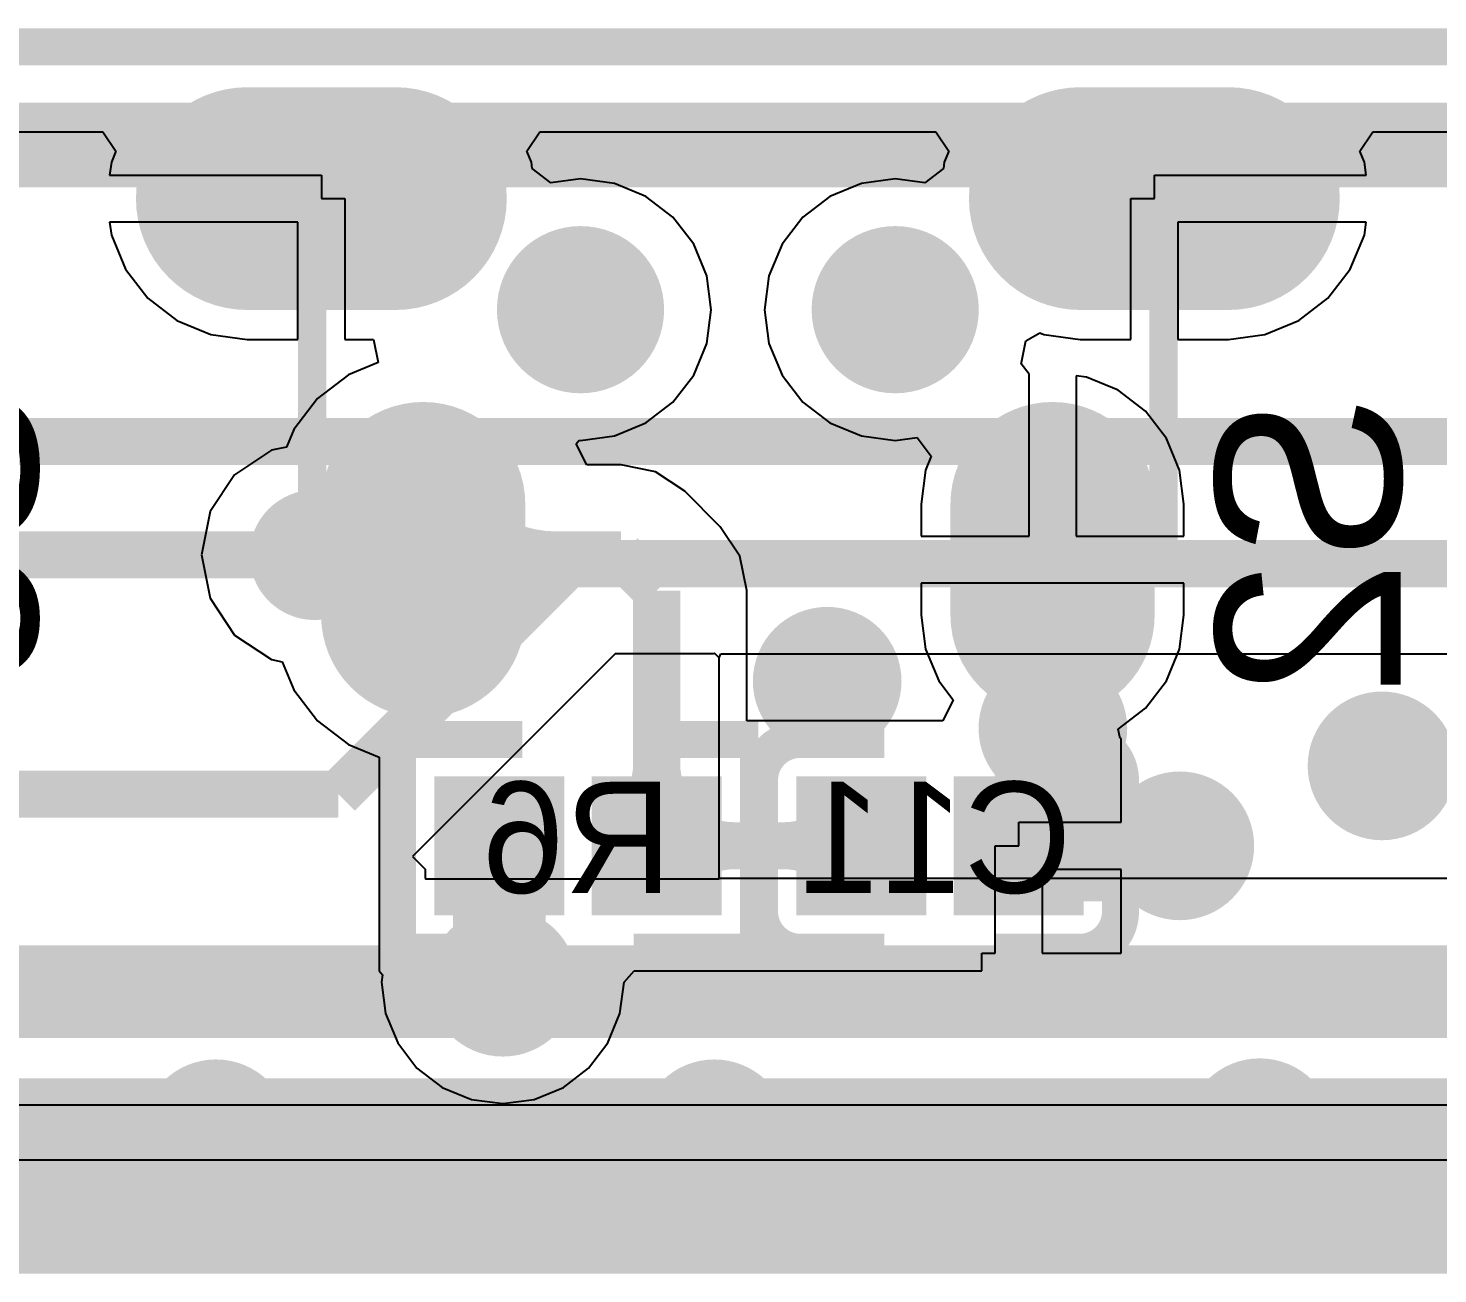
# Model space of a CAD drawing. Extents: x 81 to 196, y 150 to 213.
# Drawn here: x 128.64 to 136.25, y 206.42 to 213.14 of the extents above; entities that cross this region are included whole.
import ezdxf

# ---------------------------------------------------------------- set-up
doc = ezdxf.new("R2010")
doc.units = 0
doc.header["$MEASUREMENT"] = 0
for name, color, linetype in [('BOTTOMLAYER', 5, 'CONTINUOUS'), ('BOTTOMOVERLAY', 54, 'CONTINUOUS'), ('BOTTOMPASTE', 16, 'CONTINUOUS'), ('BOTTOMSOLDER', 6, 'CONTINUOUS'), ('KEEPOUTLAYER', 6, 'CONTINUOUS'), ('MULTILAYER', 9, 'CONTINUOUS'), ('TOPLAYER', 1, 'CONTINUOUS')]:
    doc.layers.add(name, color=color, linetype=linetype)

msp = doc.modelspace()

# ---------------------------------------------------------------- linework, layer by layer
at = {"layer": 'BOTTOMLAYER'}
for p, q in [((128.484671, 212.584515), (129.04008, 212.584515)), ((129.04008, 212.584515), (129.110638, 212.478917)), ((131.330893, 212.478917), (131.401452, 212.584515)), ((131.401452, 212.584515), (133.540104, 212.584515)), ((133.540104, 212.584515), (133.610663, 212.478917)), ((135.830912, 212.478917), (135.901471, 212.584515)), ((135.901471, 212.584515), (136.30448, 212.584515)), ((129.110638, 212.478917), (129.086173, 212.419854)), ((131.355358, 212.419854), (131.330893, 212.478917)), ((133.610663, 212.478917), (133.586195, 212.419849)), ((135.85538, 212.419849), (135.830912, 212.478917)), ((129.086173, 212.419854), (129.076978, 212.35002)), ((131.359908, 212.385305), (131.355358, 212.419854)), ((133.586195, 212.419849), (133.581646, 212.385288)), ((135.864575, 212.350015), (135.85538, 212.419849)), ((129.076978, 212.35002), (130.220766, 212.35002)), ((130.220766, 212.35002), (130.220766, 212.22302)), ((131.460664, 212.30799), (131.359908, 212.385305)), ((131.620781, 212.329072), (131.460664, 212.30799)), ((131.803516, 212.305013), (131.620781, 212.329072)), ((133.320772, 212.329055), (133.138037, 212.304996)), ((133.480889, 212.307973), (133.320772, 212.329055)), ((133.581646, 212.385288), (133.480889, 212.307973)), ((134.720787, 212.223015), (134.720787, 212.350015)), ((134.720787, 212.350015), (135.864575, 212.350015)), ((131.9738, 212.23448), (131.803516, 212.305013)), ((132.120025, 212.122278), (131.9738, 212.23448)), ((132.967753, 212.234462), (132.821528, 212.12226)), ((133.138037, 212.304996), (132.967753, 212.234462)), ((130.220766, 212.22302), (130.347766, 212.22302)), ((130.347766, 212.22302), (130.347766, 211.462513)), ((134.593787, 211.462508), (134.593787, 212.223015)), ((134.593787, 212.223015), (134.720787, 212.223015)), ((130.093766, 212.09602), (129.076978, 212.09602)), ((129.076978, 212.09602), (129.086173, 212.026185)), ((130.093766, 211.462513), (130.093766, 212.09602)), ((132.232227, 211.976053), (132.120025, 212.122278)), ((132.821528, 212.12226), (132.709326, 211.976035)), ((135.864575, 212.096015), (134.847787, 212.096015)), ((134.847787, 212.096015), (134.847787, 211.462508)), ((135.85538, 212.02618), (135.864575, 212.096015)), ((129.086173, 212.026185), (129.16215, 211.842766)), ((135.779403, 211.842761), (135.85538, 212.02618)), ((132.302761, 211.805769), (132.232227, 211.976053)), ((132.709326, 211.976035), (132.638792, 211.805751)), ((129.16215, 211.842766), (129.283008, 211.685261)), ((132.32682, 211.623034), (132.302761, 211.805769)), ((132.638792, 211.805751), (132.614734, 211.623016)), ((135.658545, 211.685256), (135.779403, 211.842761)), ((129.283008, 211.685261), (129.440513, 211.564403)), ((135.50104, 211.564398), (135.658545, 211.685256)), ((129.440513, 211.564403), (129.623932, 211.488426)), ((132.302761, 211.440298), (132.32682, 211.623034)), ((132.614734, 211.623016), (132.638792, 211.440281)), ((135.317621, 211.488421), (135.50104, 211.564398)), ((129.623932, 211.488426), (129.820767, 211.462513)), ((134.026946, 211.454248), (134.101934, 211.497542)), ((134.101934, 211.497542), (134.123953, 211.488421)), ((134.123953, 211.488421), (134.320788, 211.462508)), ((135.120786, 211.462508), (135.317621, 211.488421)), ((129.820767, 211.462513), (130.093766, 211.462513)), ((130.347766, 211.462513), (130.502216, 211.462513)), ((130.502216, 211.462513), (130.526991, 211.337952)), ((132.232227, 211.270014), (132.302761, 211.440298)), ((132.638792, 211.440281), (132.709326, 211.269996)), ((134.002168, 211.329684), (134.026946, 211.454248)), ((134.320788, 211.462508), (134.593787, 211.462508)), ((134.847787, 211.462508), (135.120786, 211.462508)), ((130.526991, 211.337952), (130.367331, 211.27182)), ((134.043773, 211.275463), (134.001706, 211.330286)), ((134.001706, 211.330286), (134.002168, 211.329684)), ((130.367331, 211.27182), (130.200217, 211.143588)), ((132.120025, 211.123789), (132.232227, 211.270014)), ((132.709326, 211.269996), (132.821528, 211.123771)), ((134.043773, 210.400016), (134.043773, 211.275463)), ((134.354555, 211.258894), (134.297773, 211.266369)), ((134.297773, 211.266369), (134.297773, 210.400016)), ((134.525812, 211.187957), (134.354555, 211.258894)), ((134.672873, 211.075115), (134.525812, 211.187957)), ((130.200217, 211.143588), (130.071985, 210.976474)), ((131.9738, 211.011587), (132.120025, 211.123789)), ((132.821528, 211.123771), (132.967753, 211.011569)), ((134.785715, 210.928052), (134.672873, 211.075115)), ((130.071985, 210.976474), (130.031932, 210.879776)), ((131.620781, 210.916995), (131.803516, 210.941054)), ((131.803516, 210.941054), (131.9738, 211.011587)), ((132.967753, 211.011569), (133.138037, 210.941036)), ((133.138037, 210.941036), (133.320772, 210.916977)), ((129.950665, 210.863612), (129.752199, 210.730998)), ((130.031932, 210.879776), (129.950665, 210.863612)), ((131.597969, 210.898671), (131.612831, 210.918041)), ((131.654139, 210.784768), (131.597969, 210.898671)), ((131.612831, 210.918041), (131.620781, 210.916995)), ((133.320772, 210.916977), (133.438623, 210.932494)), ((133.438623, 210.932494), (133.515936, 210.831737)), ((134.856652, 210.756797), (134.785715, 210.928052)), ((133.515936, 210.831737), (133.484894, 210.756797)), ((129.752199, 210.730998), (129.619586, 210.532533)), ((131.839564, 210.784768), (131.654139, 210.784768)), ((131.839576, 210.78477), (131.839564, 210.784768)), ((132.02569, 210.747747), (131.839576, 210.78477)), ((132.025695, 210.74775), (132.02569, 210.747747)), ((132.025692, 210.747747), (132.025695, 210.74775)), ((132.183475, 210.642322), (132.025692, 210.747747)), ((133.484894, 210.756797), (133.460698, 210.573015)), ((134.880848, 210.573015), (134.856652, 210.756797)), ((132.18348, 210.642314), (132.183475, 210.642322)), ((132.376073, 210.449724), (132.18348, 210.642314)), ((133.460698, 210.573015), (133.460698, 210.400016)), ((134.880848, 210.400016), (134.880848, 210.573015)), ((129.619586, 210.532533), (129.57302, 210.298424)), ((132.481498, 210.291942), (132.376073, 210.449724)), ((133.460698, 210.400016), (134.043773, 210.400016)), ((134.297773, 210.400016), (134.880848, 210.400016)), ((129.57302, 210.298424), (129.619586, 210.064314)), ((132.518521, 210.105826), (132.481498, 210.291942)), ((132.518518, 210.105813), (132.518521, 210.105826)), ((132.518518, 209.402426), (132.518518, 210.105813)), ((134.170773, 210.146016), (133.460698, 210.146016)), ((133.460698, 210.146016), (133.460698, 209.973017)), ((134.880848, 210.146016), (134.170773, 210.146016)), ((134.880848, 209.973017), (134.880848, 210.146016)), ((129.619586, 210.064314), (129.752199, 209.865849)), ((133.460698, 209.973017), (133.484894, 209.789235)), ((134.856652, 209.789235), (134.880848, 209.973017)), ((129.752199, 209.865849), (129.950665, 209.733236)), ((129.950665, 209.733236), (130.009001, 209.721633)), ((130.009001, 209.721633), (130.071985, 209.569573)), ((133.484894, 209.789235), (133.555832, 209.61798)), ((134.785715, 209.61798), (134.856652, 209.789235)), ((130.071985, 209.569573), (130.200217, 209.402459)), ((133.555832, 209.61798), (133.63383, 209.516327)), ((134.672873, 209.470917), (134.785715, 209.61798)), ((133.63383, 209.516327), (133.577658, 209.402423)), ((134.525814, 209.358075), (134.672873, 209.470917)), ((130.200217, 209.402459), (130.367331, 209.274227)), ((132.682173, 209.402426), (132.518518, 209.402426)), ((132.682173, 209.402423), (132.682173, 209.402426)), ((133.577658, 209.402423), (132.682173, 209.402423)), ((134.536089, 209.306424), (134.525814, 209.358075)), ((130.367331, 209.274227), (130.532172, 209.205949)), ((134.541974, 209.306424), (134.536089, 209.306424)), ((134.541974, 208.854423), (134.541974, 209.306424)), ((130.532172, 209.205949), (130.532172, 208.052426)), ((133.987974, 208.727423), (133.987974, 208.854423)), ((133.987974, 208.854423), (134.541974, 208.854423)), ((133.860974, 208.148423), (133.860974, 208.727423)), ((133.860974, 208.727423), (133.987974, 208.727423)), ((134.541974, 208.600423), (134.114974, 208.600423)), ((134.114974, 208.600423), (134.114974, 208.148423)), ((134.541974, 208.148423), (134.541974, 208.600423)), ((133.787972, 208.052424), (133.787972, 208.148423)), ((133.787972, 208.148423), (133.860974, 208.148423)), ((134.114974, 208.148423), (134.541974, 208.148423)), ((130.532172, 208.052426), (130.53217, 208.052426)), ((130.53217, 208.052426), (130.550521, 208.031502)), ((131.856381, 207.990823), (131.910404, 208.052426)), ((131.910404, 208.052426), (132.487975, 208.052426)), ((132.487975, 208.052426), (132.487975, 208.052424)), ((132.487975, 208.052424), (133.787972, 208.052424)), ((130.550521, 208.031502), (130.545167, 207.990826)), ((130.545167, 207.990826), (130.567506, 207.821141)), ((131.834042, 207.821141), (131.856381, 207.990823)), ((130.567506, 207.821141), (130.633003, 207.663024)), ((131.768545, 207.663024), (131.834042, 207.821141)), ((130.633003, 207.663024), (130.737191, 207.527243)), ((131.664357, 207.527243), (131.768545, 207.663024)), ((130.737191, 207.527243), (130.872972, 207.423055)), ((131.528576, 207.423055), (131.664357, 207.527243)), ((130.872972, 207.423055), (131.031089, 207.357558)), ((131.370459, 207.357558), (131.528576, 207.423055)), ((131.031089, 207.357558), (131.200774, 207.335219)), ((131.200774, 207.335219), (131.370459, 207.357558)), ((143.118843, 207.02937), (121.382587, 207.02937))]:
    msp.add_line(p, q, dxfattribs=at)
for points, const_width in [([(130.620765, 212.22302), (129.820767, 212.22302)], 1.000001), ([(135.120786, 212.223015), (134.320788, 212.223015)], 1.000001), ([(130.770782, 209.973024), (130.770782, 210.573023)], 0.900001), ([(134.170773, 209.973017), (134.170773, 210.573015)], 0.900001), ([(134.170773, 208.910222), (134.170773, 210.298416)], 0.599999), ([(131.839576, 210.298424), (130.184774, 210.298424)], 0.254), ([(132.032174, 210.105826), (131.839576, 210.298424)], 0.254), ([(132.032174, 208.728031), (132.032174, 210.105826)], 0.254), ([(133.987974, 208.727423), (134.170773, 208.910222)], 0.599999), ([(131.182171, 207.972223), (131.182171, 208.727426)], 0.499999), ([(134.858371, 208.727423), (133.987974, 208.727423)], 0.599999), ([(132.032174, 208.727426), (132.032174, 208.728031)], 0.254), ([(132.975769, 208.728031), (132.032174, 208.728031)], 0.254), ([(131.175374, 207.965426), (131.182171, 207.972223)], 0.499999), ([(142.399974, 207.172225), (127.619374, 207.172225)], 0.599999), ([(142.399974, 207.172225), (132.343774, 207.172225)], 0.599999), ([(146.034374, 206.543026), (121.382574, 206.543026)], 0.254)]:
    msp.add_lwpolyline(points, dxfattribs=dict(at, const_width=const_width))
for points, const_width in [([(129.820767, 211.97302, 1), (129.820767, 212.473019, 1)], 0.499999), ([(130.620765, 211.97302, 1), (130.620765, 212.473019, 1)], 0.499999), ([(134.320788, 211.973015, 1), (134.320788, 212.473014, 1)], 0.499999), ([(135.120786, 211.973015, 1), (135.120786, 212.473014, 1)], 0.499999), ([(131.620781, 211.448033, 1), (131.620781, 211.798035, 1)], 0.349999), ([(133.320772, 211.448015, 1), (133.320772, 211.798017, 1)], 0.349999), ([(130.770782, 210.348022, 1), (130.770782, 210.798024, 1)], 0.449999), ([(134.170773, 210.348015, 1), (134.170773, 210.798016, 1)], 0.449999), ([(130.509973, 210.400064, 1), (130.509973, 210.527064, 1)], 0.127), ([(130.509973, 210.400064, 1), (130.509973, 210.527064, 1)], 0.127), ([(130.509973, 210.400064, 1), (130.509973, 210.527064, 1)], 0.127), ([(130.509973, 210.400064, 1), (130.509973, 210.527064, 1)], 0.127), ([(130.509973, 210.400064, 1), (130.509973, 210.527064, 1)], 0.127), ([(130.509973, 210.400064, 1), (130.509973, 210.527064, 1)], 0.127), ([(130.509973, 210.400064, 1), (130.509973, 210.527064, 1)], 0.127), ([(130.999177, 210.437918, 1), (130.999177, 210.564918, 1)], 0.127), ([(130.999177, 210.437918, 1), (130.999177, 210.564918, 1)], 0.127), ([(130.999177, 210.437918, 1), (130.999177, 210.564918, 1)], 0.127), ([(130.999177, 210.437918, 1), (130.999177, 210.564918, 1)], 0.127), ([(130.999177, 210.437918, 1), (130.999177, 210.564918, 1)], 0.127), ([(130.999177, 210.437918, 1), (130.999177, 210.564918, 1)], 0.127), ([(130.999177, 210.437918, 1), (130.999177, 210.564918, 1)], 0.127), ([(130.184774, 210.173425, 1), (130.184774, 210.423422, 1)], 0.249999), ([(130.271749, 210.321898, 1), (130.271749, 210.448898, 1)], 0.127), ([(130.271749, 210.321898, 1), (130.271749, 210.448898, 1)], 0.127), ([(130.271749, 210.321898, 1), (130.271749, 210.448898, 1)], 0.127), ([(130.271749, 210.321898, 1), (130.271749, 210.448898, 1)], 0.127), ([(130.271749, 210.321898, 1), (130.271749, 210.448898, 1)], 0.127), ([(130.271749, 210.321898, 1), (130.271749, 210.448898, 1)], 0.127), ([(130.271749, 210.321898, 1), (130.271749, 210.448898, 1)], 0.127), ([(130.184792, 210.234924, 1), (130.184792, 210.361924, 1)], 0.127), ([(130.184792, 210.234924, 1), (130.184792, 210.361924, 1)], 0.127), ([(130.184792, 210.234924, 1), (130.184792, 210.361924, 1)], 0.127), ([(130.184792, 210.234924, 1), (130.184792, 210.361924, 1)], 0.127), ([(130.184792, 210.234924, 1), (130.184792, 210.361924, 1)], 0.127), ([(130.184792, 210.234924, 1), (130.184792, 210.361924, 1)], 0.127), ([(130.184792, 210.234924, 1), (130.184792, 210.361924, 1)], 0.127), ([(130.184804, 210.234924, 1), (130.184804, 210.361924, 1)], 0.127), ([(130.184804, 210.234924, 1), (130.184804, 210.361924, 1)], 0.127), ([(130.184804, 210.234924, 1), (130.184804, 210.361924, 1)], 0.127), ([(130.184804, 210.234924, 1), (130.184804, 210.361924, 1)], 0.127), ([(130.184804, 210.234924, 1), (130.184804, 210.361924, 1)], 0.127), ([(130.184804, 210.234924, 1), (130.184804, 210.361924, 1)], 0.127), ([(130.184804, 210.234924, 1), (130.184804, 210.361924, 1)], 0.127), ([(130.770782, 209.748023, 1), (130.770782, 210.198025, 1)], 0.449999), ([(130.48172, 210.234924, 1), (130.48172, 210.361924, 1)], 0.127), ([(130.48172, 210.234924, 1), (130.48172, 210.361924, 1)], 0.127), ([(130.48172, 210.234924, 1), (130.48172, 210.361924, 1)], 0.127), ([(130.48172, 210.234924, 1), (130.48172, 210.361924, 1)], 0.127), ([(130.48172, 210.234924, 1), (130.48172, 210.361924, 1)], 0.127), ([(130.48172, 210.234924, 1), (130.48172, 210.361924, 1)], 0.127), ([(130.48172, 210.234924, 1), (130.48172, 210.361924, 1)], 0.127), ([(130.48172, 210.234924, 1), (130.48172, 210.361924, 1)], 0.127), ([(130.48172, 210.234924, 1), (130.48172, 210.361924, 1)], 0.127), ([(130.48172, 210.234924, 1), (130.48172, 210.361924, 1)], 0.127), ([(130.48172, 210.234924, 1), (130.48172, 210.361924, 1)], 0.127), ([(130.48172, 210.234924, 1), (130.48172, 210.361924, 1)], 0.127), ([(130.48172, 210.234924, 1), (130.48172, 210.361924, 1)], 0.127), ([(130.48172, 210.234924, 1), (130.48172, 210.361924, 1)], 0.127), ([(131.489249, 210.234924, 1), (131.489249, 210.361924, 1)], 0.127), ([(131.489249, 210.234924, 1), (131.489249, 210.361924, 1)], 0.127), ([(131.489249, 210.234924, 1), (131.489249, 210.361924, 1)], 0.127), ([(131.489249, 210.234924, 1), (131.489249, 210.361924, 1)], 0.127), ([(131.489249, 210.234924, 1), (131.489249, 210.361924, 1)], 0.127), ([(131.489249, 210.234924, 1), (131.489249, 210.361924, 1)], 0.127), ([(131.489249, 210.234924, 1), (131.489249, 210.361924, 1)], 0.127), ([(131.611893, 210.234924, 1), (131.611893, 210.361924, 1)], 0.127), ([(131.611893, 210.234924, 1), (131.611893, 210.361924, 1)], 0.127), ([(131.611893, 210.234924, 1), (131.611893, 210.361924, 1)], 0.127), ([(131.611893, 210.234924, 1), (131.611893, 210.361924, 1)], 0.127), ([(131.611893, 210.234924, 1), (131.611893, 210.361924, 1)], 0.127), ([(131.611893, 210.234924, 1), (131.611893, 210.361924, 1)], 0.127), ([(131.611893, 210.234924, 1), (131.611893, 210.361924, 1)], 0.127), ([(134.170773, 209.748016, 1), (134.170773, 210.198017, 1)], 0.449999), ([(130.271749, 210.147949, 1), (130.271749, 210.274949, 1)], 0.127), ([(130.271749, 210.147949, 1), (130.271749, 210.274949, 1)], 0.127), ([(130.271749, 210.147949, 1), (130.271749, 210.274949, 1)], 0.127), ([(130.271749, 210.147949, 1), (130.271749, 210.274949, 1)], 0.127), ([(130.271749, 210.147949, 1), (130.271749, 210.274949, 1)], 0.127), ([(130.271749, 210.147949, 1), (130.271749, 210.274949, 1)], 0.127), ([(130.271749, 210.147949, 1), (130.271749, 210.274949, 1)], 0.127), ([(130.487014, 210.055239, 1), (130.487014, 210.182239, 1)], 0.127), ([(130.487014, 210.055239, 1), (130.487014, 210.182239, 1)], 0.127), ([(130.487014, 210.055239, 1), (130.487014, 210.182239, 1)], 0.127), ([(130.487014, 210.055239, 1), (130.487014, 210.182239, 1)], 0.127), ([(130.487014, 210.055239, 1), (130.487014, 210.182239, 1)], 0.127), ([(130.487014, 210.055239, 1), (130.487014, 210.182239, 1)], 0.127), ([(130.487014, 210.055239, 1), (130.487014, 210.182239, 1)], 0.127), ([(130.999177, 209.981129, 1), (130.999177, 210.108129, 1)], 0.127), ([(130.999177, 209.981129, 1), (130.999177, 210.108129, 1)], 0.127), ([(130.999177, 209.981129, 1), (130.999177, 210.108129, 1)], 0.127), ([(130.999177, 209.981129, 1), (130.999177, 210.108129, 1)], 0.127), ([(130.999177, 209.981129, 1), (130.999177, 210.108129, 1)], 0.127), ([(130.999177, 209.981129, 1), (130.999177, 210.108129, 1)], 0.127), ([(130.999177, 209.981129, 1), (130.999177, 210.108129, 1)], 0.127), ([(132.953374, 209.466426, 1), (132.953374, 209.766426, 1)], 0.299999), ([(134.172574, 209.212426, 1), (134.172574, 209.512426, 1)], 0.299999), ([(134.170773, 209.04374, 1), (134.170773, 209.343739, 1)], 0.299999), ([(134.170773, 209.04374, 1), (134.170773, 209.343739, 1)], 0.299999), ([(134.170773, 209.04374, 1), (134.170773, 209.343739, 1)], 0.299999), ([(134.170773, 209.04374, 1), (134.170773, 209.343739, 1)], 0.299999), ([(134.170773, 209.04374, 1), (134.170773, 209.343739, 1)], 0.299999), ([(134.170773, 209.04374, 1), (134.170773, 209.343739, 1)], 0.299999), ([(134.170773, 209.04374, 1), (134.170773, 209.343739, 1)], 0.299999), ([(135.950574, 209.009226, 1), (135.950574, 209.309226, 1)], 0.299999), ([(132.032174, 209.106585, 1), (132.032174, 209.233584, 1)], 0.127), ([(132.032174, 209.106585, 1), (132.032174, 209.233584, 1)], 0.127), ([(132.032174, 209.106585, 1), (132.032174, 209.233584, 1)], 0.127), ([(132.032174, 209.106585, 1), (132.032174, 209.233584, 1)], 0.127), ([(132.032174, 209.106585, 1), (132.032174, 209.233584, 1)], 0.127), ([(132.032174, 209.106585, 1), (132.032174, 209.233584, 1)], 0.127), ([(132.032174, 209.106585, 1), (132.032174, 209.233584, 1)], 0.127), ([(132.032174, 209.106585, 1), (132.032174, 209.233584, 1)], 0.127), ([(132.032174, 209.106585, 1), (132.032174, 209.233584, 1)], 0.127), ([(132.032174, 209.106585, 1), (132.032174, 209.233584, 1)], 0.127), ([(132.032174, 209.106585, 1), (132.032174, 209.233584, 1)], 0.127), ([(132.032174, 209.106585, 1), (132.032174, 209.233584, 1)], 0.127), ([(132.032174, 209.106585, 1), (132.032174, 209.233584, 1)], 0.127), ([(132.032174, 209.106585, 1), (132.032174, 209.233584, 1)], 0.127), ([(133.987974, 208.602425, 1), (133.987974, 208.902424, 1)], 0.299999), ([(133.987974, 208.602425, 1), (133.987974, 208.902424, 1)], 0.299999), ([(133.987974, 208.602425, 1), (133.987974, 208.902424, 1)], 0.299999), ([(133.987974, 208.602425, 1), (133.987974, 208.902424, 1)], 0.299999), ([(133.987974, 208.602425, 1), (133.987974, 208.902424, 1)], 0.299999), ([(133.987974, 208.602425, 1), (133.987974, 208.902424, 1)], 0.299999), ([(133.987974, 208.602425, 1), (133.987974, 208.902424, 1)], 0.299999), ([(131.909845, 208.811256, 1), (131.909845, 208.938256, 1)], 0.127), ([(131.909845, 208.811256, 1), (131.909845, 208.938256, 1)], 0.127), ([(131.909845, 208.811256, 1), (131.909845, 208.938256, 1)], 0.127), ([(131.909845, 208.811256, 1), (131.909845, 208.938256, 1)], 0.127), ([(131.909845, 208.811256, 1), (131.909845, 208.938256, 1)], 0.127), ([(131.909845, 208.811256, 1), (131.909845, 208.938256, 1)], 0.127), ([(131.909845, 208.811256, 1), (131.909845, 208.938256, 1)], 0.127), ([(132.154503, 208.811256, 1), (132.154503, 208.938256, 1)], 0.127), ([(132.154503, 208.811256, 1), (132.154503, 208.938256, 1)], 0.127), ([(132.154503, 208.811256, 1), (132.154503, 208.938256, 1)], 0.127), ([(132.154503, 208.811256, 1), (132.154503, 208.938256, 1)], 0.127), ([(132.154503, 208.811256, 1), (132.154503, 208.938256, 1)], 0.127), ([(132.154503, 208.811256, 1), (132.154503, 208.938256, 1)], 0.127), ([(132.154503, 208.811256, 1), (132.154503, 208.938256, 1)], 0.127), ([(132.154503, 208.786255, 1), (132.154503, 208.913255, 1)], 0.127), ([(132.154503, 208.786255, 1), (132.154503, 208.913255, 1)], 0.127), ([(132.154503, 208.786255, 1), (132.154503, 208.913255, 1)], 0.127), ([(132.154503, 208.786255, 1), (132.154503, 208.913255, 1)], 0.127), ([(132.154503, 208.786255, 1), (132.154503, 208.913255, 1)], 0.127), ([(132.154503, 208.786255, 1), (132.154503, 208.913255, 1)], 0.127), ([(132.154503, 208.786255, 1), (132.154503, 208.913255, 1)], 0.127), ([(133.015645, 208.786252, 1), (133.015645, 208.913252, 1)], 0.127), ([(133.015645, 208.786252, 1), (133.015645, 208.913252, 1)], 0.127), ([(133.015645, 208.786252, 1), (133.015645, 208.913252, 1)], 0.127), ([(133.015645, 208.786252, 1), (133.015645, 208.913252, 1)], 0.127), ([(133.015645, 208.786252, 1), (133.015645, 208.913252, 1)], 0.127), ([(133.015645, 208.786252, 1), (133.015645, 208.913252, 1)], 0.127), ([(133.015645, 208.786252, 1), (133.015645, 208.913252, 1)], 0.127), ([(134.858371, 208.577424, 1), (134.858371, 208.877423, 1)], 0.299999), ([(132.448374, 208.664531, 1), (132.448374, 208.791531, 1)], 0.127), ([(132.448374, 208.664531, 1), (132.448374, 208.791531, 1)], 0.127), ([(132.448374, 208.664531, 1), (132.448374, 208.791531, 1)], 0.127), ([(132.448374, 208.664531, 1), (132.448374, 208.791531, 1)], 0.127), ([(132.448374, 208.664531, 1), (132.448374, 208.791531, 1)], 0.127), ([(132.448374, 208.664531, 1), (132.448374, 208.791531, 1)], 0.127), ([(132.448374, 208.664531, 1), (132.448374, 208.791531, 1)], 0.127), ([(132.451292, 208.664531, 1), (132.451292, 208.791531, 1)], 0.127), ([(132.451292, 208.664531, 1), (132.451292, 208.791531, 1)], 0.127), ([(132.451292, 208.664531, 1), (132.451292, 208.791531, 1)], 0.127), ([(132.451292, 208.664531, 1), (132.451292, 208.791531, 1)], 0.127), ([(132.451292, 208.664531, 1), (132.451292, 208.791531, 1)], 0.127), ([(132.451292, 208.664531, 1), (132.451292, 208.791531, 1)], 0.127), ([(132.451292, 208.664531, 1), (132.451292, 208.791531, 1)], 0.127), ([(132.718851, 208.664531, 1), (132.718851, 208.791531, 1)], 0.127), ([(132.718851, 208.664531, 1), (132.718851, 208.791531, 1)], 0.127), ([(132.718851, 208.664531, 1), (132.718851, 208.791531, 1)], 0.127), ([(132.718851, 208.664531, 1), (132.718851, 208.791531, 1)], 0.127), ([(132.718851, 208.664531, 1), (132.718851, 208.791531, 1)], 0.127), ([(132.718851, 208.664531, 1), (132.718851, 208.791531, 1)], 0.127), ([(132.718851, 208.664531, 1), (132.718851, 208.791531, 1)], 0.127), ([(132.721782, 208.664531, 1), (132.721782, 208.791531, 1)], 0.127), ([(132.721782, 208.664531, 1), (132.721782, 208.791531, 1)], 0.127), ([(132.721782, 208.664531, 1), (132.721782, 208.791531, 1)], 0.127), ([(132.721782, 208.664531, 1), (132.721782, 208.791531, 1)], 0.127), ([(132.721782, 208.664531, 1), (132.721782, 208.791531, 1)], 0.127), ([(132.721782, 208.664531, 1), (132.721782, 208.791531, 1)], 0.127), ([(132.721782, 208.664531, 1), (132.721782, 208.791531, 1)], 0.127), ([(132.154503, 208.541597, 1), (132.154503, 208.668597, 1)], 0.127), ([(132.154503, 208.541597, 1), (132.154503, 208.668597, 1)], 0.127), ([(132.154503, 208.541597, 1), (132.154503, 208.668597, 1)], 0.127), ([(132.154503, 208.541597, 1), (132.154503, 208.668597, 1)], 0.127), ([(132.154503, 208.541597, 1), (132.154503, 208.668597, 1)], 0.127), ([(132.154503, 208.541597, 1), (132.154503, 208.668597, 1)], 0.127), ([(132.154503, 208.541597, 1), (132.154503, 208.668597, 1)], 0.127), ([(133.015645, 208.541595, 1), (133.015645, 208.668595, 1)], 0.127), ([(133.015645, 208.541595, 1), (133.015645, 208.668595, 1)], 0.127), ([(133.015645, 208.541595, 1), (133.015645, 208.668595, 1)], 0.127), ([(133.015645, 208.541595, 1), (133.015645, 208.668595, 1)], 0.127), ([(133.015645, 208.541595, 1), (133.015645, 208.668595, 1)], 0.127), ([(133.015645, 208.541595, 1), (133.015645, 208.668595, 1)], 0.127), ([(133.015645, 208.541595, 1), (133.015645, 208.668595, 1)], 0.127), ([(131.200774, 207.840826, 1), (131.200774, 208.140826, 1)], 0.299999), ([(129.651374, 207.022225, 1), (129.651374, 207.322224, 1)], 0.299999), ([(132.343774, 207.022225, 1), (132.343774, 207.322224, 1)], 0.299999), ([(135.290174, 207.028026, 1), (135.290174, 207.328026, 1)], 0.299999)]:
    msp.add_lwpolyline(points, format="xyb", close=True, dxfattribs=dict(at, const_width=const_width))
for points, const_width in [([(130.509973, 210.463564, -0.239382), (130.184804, 210.298424)], 0.254), ([(130.509973, 210.463564, -0.239382), (130.184804, 210.298424)], 0.254), ([(130.509973, 210.463564, -0.239382), (130.184804, 210.298424)], 0.254), ([(130.509973, 210.463564, -0.239382), (130.184804, 210.298424)], 0.254), ([(130.509973, 210.463564, -0.239382), (130.184804, 210.298424)], 0.254), ([(130.509973, 210.463564, -0.239382), (130.184804, 210.298424)], 0.254), ([(130.509973, 210.463564, -0.239382), (130.184804, 210.298424)], 0.254), ([(131.489249, 210.298424, -0.198912), (130.999177, 210.501418)], 0.254), ([(131.489249, 210.298424, -0.198912), (130.999177, 210.501418)], 0.254), ([(131.489249, 210.298424, -0.198912), (130.999177, 210.501418)], 0.254), ([(131.489249, 210.298424, -0.198912), (130.999177, 210.501418)], 0.254), ([(131.489249, 210.298424, -0.198912), (130.999177, 210.501418)], 0.254), ([(131.489249, 210.298424, -0.198912), (130.999177, 210.501418)], 0.254), ([(131.489249, 210.298424, -0.198912), (130.999177, 210.501418)], 0.254), ([(130.48172, 210.298424, -0.198912), (130.271749, 210.385398)], 0.254), ([(130.48172, 210.298424, -0.198912), (130.271749, 210.385398)], 0.254), ([(130.48172, 210.298424, -0.198912), (130.271749, 210.385398)], 0.254), ([(130.48172, 210.298424, -0.198912), (130.271749, 210.385398)], 0.254), ([(130.48172, 210.298424, -0.198912), (130.271749, 210.385398)], 0.254), ([(130.48172, 210.298424, -0.198912), (130.271749, 210.385398)], 0.254), ([(130.48172, 210.298424, -0.198912), (130.271749, 210.385398)], 0.254), ([(130.184792, 210.298424, -0.274822), (130.487014, 210.118739)], 0.254), ([(130.184792, 210.298424, -0.274822), (130.487014, 210.118739)], 0.254), ([(130.184792, 210.298424, -0.274822), (130.487014, 210.118739)], 0.254), ([(130.184792, 210.298424, -0.274822), (130.487014, 210.118739)], 0.254), ([(130.184792, 210.298424, -0.274822), (130.487014, 210.118739)], 0.254), ([(130.184792, 210.298424, -0.274822), (130.487014, 210.118739)], 0.254), ([(130.184792, 210.298424, -0.274822), (130.487014, 210.118739)], 0.254), ([(130.271749, 210.211449, -0.198912), (130.48172, 210.298424)], 0.254), ([(130.271749, 210.211449, -0.198912), (130.48172, 210.298424)], 0.254), ([(130.271749, 210.211449, -0.198912), (130.48172, 210.298424)], 0.254), ([(130.271749, 210.211449, -0.198912), (130.48172, 210.298424)], 0.254), ([(130.271749, 210.211449, -0.198912), (130.48172, 210.298424)], 0.254), ([(130.271749, 210.211449, -0.198912), (130.48172, 210.298424)], 0.254), ([(130.271749, 210.211449, -0.198912), (130.48172, 210.298424)], 0.254), ([(130.999177, 210.044629, -0.198912), (131.611893, 210.298424)], 0.254), ([(130.999177, 210.044629, -0.198912), (131.611893, 210.298424)], 0.254), ([(130.999177, 210.044629, -0.198912), (131.611893, 210.298424)], 0.254), ([(130.999177, 210.044629, -0.198912), (131.611893, 210.298424)], 0.254), ([(130.999177, 210.044629, -0.198912), (131.611893, 210.298424)], 0.254), ([(130.999177, 210.044629, -0.198912), (131.611893, 210.298424)], 0.254), ([(130.999177, 210.044629, -0.198912), (131.611893, 210.298424)], 0.254), ([(134.170773, 209.19374, -0.198912), (133.987974, 208.752425)], 0.599999), ([(134.170773, 209.19374, -0.198912), (133.987974, 208.752425)], 0.599999), ([(134.170773, 209.19374, -0.198912), (133.987974, 208.752425)], 0.599999), ([(134.170773, 209.19374, -0.198912), (133.987974, 208.752425)], 0.599999), ([(134.170773, 209.19374, -0.198912), (133.987974, 208.752425)], 0.599999), ([(134.170773, 209.19374, -0.198912), (133.987974, 208.752425)], 0.599999), ([(134.170773, 209.19374, -0.198912), (133.987974, 208.752425)], 0.599999), ([(132.032174, 209.170084, -0.198912), (131.909845, 208.874756)], 0.254), ([(132.032174, 209.170084, -0.198912), (131.909845, 208.874756)], 0.254), ([(132.032174, 209.170084, -0.198912), (131.909845, 208.874756)], 0.254), ([(132.032174, 209.170084, -0.198912), (131.909845, 208.874756)], 0.254), ([(132.032174, 209.170084, -0.198912), (131.909845, 208.874756)], 0.254), ([(132.032174, 209.170084, -0.198912), (131.909845, 208.874756)], 0.254), ([(132.032174, 209.170084, -0.198912), (131.909845, 208.874756)], 0.254), ([(132.154503, 208.874756, -0.198912), (132.032174, 209.170084)], 0.254), ([(132.154503, 208.874756, -0.198912), (132.032174, 209.170084)], 0.254), ([(132.154503, 208.874756, -0.198912), (132.032174, 209.170084)], 0.254), ([(132.154503, 208.874756, -0.198912), (132.032174, 209.170084)], 0.254), ([(132.154503, 208.874756, -0.198912), (132.032174, 209.170084)], 0.254), ([(132.154503, 208.874756, -0.198912), (132.032174, 209.170084)], 0.254), ([(132.154503, 208.874756, -0.198912), (132.032174, 209.170084)], 0.254), ([(132.448374, 208.728031, -0.198912), (132.154503, 208.849755)], 0.254), ([(132.448374, 208.728031, -0.198912), (132.154503, 208.849755)], 0.254), ([(132.448374, 208.728031, -0.198912), (132.154503, 208.849755)], 0.254), ([(132.448374, 208.728031, -0.198912), (132.154503, 208.849755)], 0.254), ([(132.448374, 208.728031, -0.198912), (132.154503, 208.849755)], 0.254), ([(132.448374, 208.728031, -0.198912), (132.154503, 208.849755)], 0.254), ([(132.448374, 208.728031, -0.198912), (132.154503, 208.849755)], 0.254), ([(133.015645, 208.849752, -0.198912), (132.721782, 208.728031)], 0.254), ([(133.015645, 208.849752, -0.198912), (132.721782, 208.728031)], 0.254), ([(133.015645, 208.849752, -0.198912), (132.721782, 208.728031)], 0.254), ([(133.015645, 208.849752, -0.198912), (132.721782, 208.728031)], 0.254), ([(133.015645, 208.849752, -0.198912), (132.721782, 208.728031)], 0.254), ([(133.015645, 208.849752, -0.198912), (132.721782, 208.728031)], 0.254), ([(133.015645, 208.849752, -0.198912), (132.721782, 208.728031)], 0.254), ([(132.154503, 208.605097, -0.198912), (132.451292, 208.728031)], 0.254), ([(132.154503, 208.605097, -0.198912), (132.451292, 208.728031)], 0.254), ([(132.154503, 208.605097, -0.198912), (132.451292, 208.728031)], 0.254), ([(132.154503, 208.605097, -0.198912), (132.451292, 208.728031)], 0.254), ([(132.154503, 208.605097, -0.198912), (132.451292, 208.728031)], 0.254), ([(132.154503, 208.605097, -0.198912), (132.451292, 208.728031)], 0.254), ([(132.154503, 208.605097, -0.198912), (132.451292, 208.728031)], 0.254), ([(132.718851, 208.728031, -0.198912), (133.015645, 208.605095)], 0.254), ([(132.718851, 208.728031, -0.198912), (133.015645, 208.605095)], 0.254), ([(132.718851, 208.728031, -0.198912), (133.015645, 208.605095)], 0.254), ([(132.718851, 208.728031, -0.198912), (133.015645, 208.605095)], 0.254), ([(132.718851, 208.728031, -0.198912), (133.015645, 208.605095)], 0.254), ([(132.718851, 208.728031, -0.198912), (133.015645, 208.605095)], 0.254), ([(132.718851, 208.728031, -0.198912), (133.015645, 208.605095)], 0.254)]:
    msp.add_lwpolyline(points, format="xyb", dxfattribs=dict(at, const_width=const_width))
for points in [[(191.144774, 212.283426), (191.144774, 212.740626), (107.604174, 212.283426), (107.604174, 212.740626)], [(131.48217, 209.052427), (130.882172, 209.052427), (131.48217, 208.402425), (130.882172, 208.402425)], [(132.332174, 209.052427), (131.732175, 209.052427), (132.332174, 208.402425), (131.732175, 208.402425)], [(132.837974, 208.402423), (133.437973, 208.402423), (132.837974, 209.052424), (133.437973, 209.052424)], [(133.687975, 208.402423), (134.287974, 208.402423), (133.687975, 209.052424), (134.287974, 209.052424)]]:
    msp.add_solid(points, dxfattribs=at)
at = {"layer": 'BOTTOMOVERLAY'}
for points, const_width in [([(130.170774, 212.523024), (134.77078, 212.523034)], 0.1524), ([(130.170779, 210.223024), (130.170774, 212.523024)], 0.1524), ([(134.770772, 210.223026), (134.77078, 212.523034)], 0.1524), ([(130.170779, 210.223024), (134.770772, 210.223026)], 0.1524), ([(130.632175, 208.152421), (130.632175, 209.302424)], 0.2), ([(131.307175, 209.302424), (130.632175, 209.302424)], 0.2), ([(132.582173, 209.302424), (131.907173, 209.302424)], 0.2), ([(132.582173, 208.152421), (132.582173, 209.302424)], 0.2), ([(133.262977, 209.302424), (132.812975, 209.302424)], 0.2), ([(134.312975, 209.302426), (133.862973, 209.302426)], 0.2), ([(132.587977, 208.372425), (132.587977, 209.082421)], 0.2), ([(134.537971, 208.372431), (134.537971, 209.082427)], 0.2), ([(131.307175, 208.152421), (130.632175, 208.152421)], 0.2), ([(132.582173, 208.152421), (131.907173, 208.152421)], 0.2), ([(133.262975, 208.152426), (132.812973, 208.152426)], 0.2), ([(134.312973, 208.152428), (133.862971, 208.152428)], 0.2), ([(143.265774, 207.940026), (107.985174, 207.940026)], 0.1)]:
    msp.add_lwpolyline(points, dxfattribs=dict(at, const_width=const_width))
at = {"layer": 'BOTTOMOVERLAY', "const_width": 0.2}
for points in [[(132.587972, 209.082421, -0.414214), (132.807972, 209.302421)], [(134.317971, 209.302429, -0.414214), (134.537971, 209.082429)], [(132.807972, 208.152426, -0.414214), (132.587972, 208.372425)], [(134.537971, 208.372428, -0.414214), (134.317971, 208.152428)]]:
    msp.add_lwpolyline(points, format="xyb", dxfattribs=at)
at = {"layer": 'BOTTOMOVERLAY', "const_width": 0.1}
for points in [[(132.807972, 209.252421, 1), (132.807972, 209.352421, 1)], [(134.317971, 209.252429, 1), (134.317971, 209.352429, 1)], [(132.587972, 209.032422, 1), (132.587972, 209.132421, 1)], [(134.537971, 209.032429, 1), (134.537971, 209.132429, 1)], [(132.587972, 208.322426, 1), (132.587972, 208.422425, 1)], [(134.537971, 208.322428, 1), (134.537971, 208.422428, 1)], [(132.807972, 208.102426, 1), (132.807972, 208.202426, 1)], [(134.317971, 208.102429, 1), (134.317971, 208.202428, 1)]]:
    msp.add_lwpolyline(points, format="xyb", close=True, dxfattribs=at)
at = {"layer": 'BOTTOMPASTE'}
for points, const_width in [([(130.620765, 212.22302), (129.820767, 212.22302)], 1.000001), ([(135.120786, 212.223015), (134.320788, 212.223015)], 1.000001), ([(130.770782, 209.973024), (130.770782, 210.573023)], 0.900001), ([(134.170773, 209.973017), (134.170773, 210.573015)], 0.900001)]:
    msp.add_lwpolyline(points, dxfattribs=dict(at, const_width=const_width))
for points, const_width in [([(129.820767, 211.97302, 1), (129.820767, 212.473019, 1)], 0.499999), ([(130.620765, 211.97302, 1), (130.620765, 212.473019, 1)], 0.499999), ([(134.320788, 211.973015, 1), (134.320788, 212.473014, 1)], 0.499999), ([(135.120786, 211.973015, 1), (135.120786, 212.473014, 1)], 0.499999), ([(130.770782, 210.348022, 1), (130.770782, 210.798024, 1)], 0.449999), ([(134.170773, 210.348015, 1), (134.170773, 210.798016, 1)], 0.449999), ([(130.770782, 209.748023, 1), (130.770782, 210.198025, 1)], 0.449999), ([(134.170773, 209.748016, 1), (134.170773, 210.198017, 1)], 0.449999)]:
    msp.add_lwpolyline(points, format="xyb", close=True, dxfattribs=dict(at, const_width=const_width))
for points in [[(131.48217, 209.052427), (130.882172, 209.052427), (131.48217, 208.402425), (130.882172, 208.402425)], [(132.332174, 209.052427), (131.732175, 209.052427), (132.332174, 208.402425), (131.732175, 208.402425)], [(132.837974, 208.402423), (133.437973, 208.402423), (132.837974, 209.052424), (133.437973, 209.052424)], [(133.687975, 208.402423), (134.287974, 208.402423), (133.687975, 209.052424), (134.287974, 209.052424)]]:
    msp.add_solid(points, dxfattribs=at)
at = {"layer": 'BOTTOMSOLDER'}
for points, const_width in [([(130.620765, 212.22302), (129.820767, 212.22302)], 1.203201), ([(135.120786, 212.223015), (134.320788, 212.223015)], 1.203201), ([(130.770782, 209.973024), (130.770782, 210.573023)], 1.103201), ([(134.170773, 209.973017), (134.170773, 210.573015)], 1.103201)]:
    msp.add_lwpolyline(points, dxfattribs=dict(at, const_width=const_width))
for points, const_width in [([(129.820767, 211.92222, 1), (129.820767, 212.523819, 1)], 0.601599), ([(130.620765, 211.92222, 1), (130.620765, 212.523819, 1)], 0.601599), ([(134.320788, 211.922215, 1), (134.320788, 212.523814, 1)], 0.601599), ([(135.120786, 211.922215, 1), (135.120786, 212.523814, 1)], 0.601599), ([(131.620781, 211.397233, 1), (131.620781, 211.848835, 1)], 0.451599), ([(133.320772, 211.397215, 1), (133.320772, 211.848817, 1)], 0.451599), ([(130.770782, 210.297222, 1), (130.770782, 210.848824, 1)], 0.551599), ([(134.170773, 210.297215, 1), (134.170773, 210.848816, 1)], 0.551599), ([(130.184774, 210.122625, 1), (130.184774, 210.474222, 1)], 0.351599), ([(130.770782, 209.697223, 1), (130.770782, 210.248825, 1)], 0.551599), ([(134.170773, 209.697216, 1), (134.170773, 210.248817, 1)], 0.551599), ([(132.953374, 209.415626, 1), (132.953374, 209.817226, 1)], 0.401599), ([(134.172574, 209.161626, 1), (134.172574, 209.563226, 1)], 0.401599), ([(135.950574, 208.958426, 1), (135.950574, 209.360026, 1)], 0.401599), ([(134.858371, 208.526624, 1), (134.858371, 208.928223, 1)], 0.401599), ([(131.200774, 207.790026, 1), (131.200774, 208.191626, 1)], 0.401599), ([(129.651374, 206.971425, 1), (129.651374, 207.373024, 1)], 0.401599), ([(132.343774, 206.971425, 1), (132.343774, 207.373024, 1)], 0.401599), ([(135.290174, 206.977226, 1), (135.290174, 207.378826, 1)], 0.401599)]:
    msp.add_lwpolyline(points, format="xyb", close=True, dxfattribs=dict(at, const_width=const_width))
for points in [[(131.53297, 209.103227), (130.831372, 209.103227), (131.53297, 208.351625), (130.831372, 208.351625)], [(132.382974, 209.103227), (131.681375, 209.103227), (132.382974, 208.351625), (131.681375, 208.351625)], [(132.787174, 208.351623), (133.488773, 208.351623), (132.787174, 209.103224), (133.488773, 209.103224)], [(133.637175, 208.351623), (134.338774, 208.351623), (133.637175, 209.103224), (134.338774, 209.103224)]]:
    msp.add_solid(points, dxfattribs=at)
at = {"layer": 'KEEPOUTLAYER', "const_width": 0.2}
msp.add_lwpolyline([(144.865227, 213.043331), (106.715174, 213.043331)], dxfattribs=at)
at = {"layer": 'MULTILAYER'}
for points, const_width in [([(130.184774, 210.173425, 1), (130.184774, 210.423422, 1)], 0.249999), ([(131.200774, 207.840826, 1), (131.200774, 208.140826, 1)], 0.299999), ([(129.651374, 207.022225, 1), (129.651374, 207.322224, 1)], 0.299999), ([(132.343774, 207.022225, 1), (132.343774, 207.322224, 1)], 0.299999), ([(135.290174, 207.028026, 1), (135.290174, 207.328026, 1)], 0.299999)]:
    msp.add_lwpolyline(points, format="xyb", close=True, dxfattribs=dict(at, const_width=const_width))
at = {"layer": 'TOPLAYER'}
for p, q in [((131.808624, 209.765079), (130.712657, 208.669113)), ((132.34003, 209.765082), (131.808624, 209.765082)), ((131.808624, 209.765082), (131.808624, 209.765079)), ((132.343774, 209.768826), (132.34003, 209.765082)), ((132.369174, 209.743426), (132.343774, 209.768826)), ((132.369174, 209.743426), (132.378145, 209.765082)), ((132.369174, 208.549626), (132.369174, 209.743426)), ((132.369177, 209.743423), (132.369174, 209.743426)), ((132.369174, 209.743421), (132.369177, 209.743423)), ((132.369174, 208.55178), (132.369174, 209.743421)), ((132.378145, 209.765082), (136.893869, 209.765082)), ((130.712657, 208.669113), (130.780739, 208.601031)), ((130.780739, 208.601031), (130.780739, 208.551782)), ((130.780739, 208.551782), (130.782896, 208.549626)), ((130.782896, 208.549626), (132.369174, 208.549626)), ((138.172622, 208.55178), (132.369174, 208.55178)), ((121.2699, 207.328272), (138.383434, 207.328272))]:
    msp.add_line(p, q, dxfattribs=at)
for points, const_width in [([(142.757774, 210.911826), (109.051974, 210.911826)], 0.254), ([(130.184774, 210.298424), (109.530772, 210.298424)], 0.254), ([(130.311774, 209.006826), (131.556374, 210.251426)], 0.254), ([(137.245974, 210.251426), (131.556374, 210.251426)], 0.254), ([(130.311774, 209.006826), (110.372774, 209.006826)], 0.254), ([(141.970374, 207.940026), (112.557174, 207.940026)], 0.499999), ([(142.148174, 206.924026), (122.082174, 206.924026)], 1.000001)]:
    msp.add_lwpolyline(points, dxfattribs=dict(at, const_width=const_width))
at = {"layer": 'TOPLAYER', "const_width": 0.254}
for points in [[(130.097799, 210.385398, -0.198912), (129.887828, 210.298424)], [(130.097799, 210.385398, -0.198912), (129.887828, 210.298424)], [(130.097799, 210.385398, -0.198912), (129.887828, 210.298424)], [(130.097799, 210.385398, -0.198912), (129.887828, 210.298424)], [(130.097799, 210.385398, -0.198912), (129.887828, 210.298424)], [(130.097799, 210.385398, -0.198912), (129.887828, 210.298424)], [(130.097799, 210.385398, -0.198912), (129.887828, 210.298424)], [(129.887828, 210.298424, -0.198912), (130.097799, 210.211449)], [(129.887828, 210.298424, -0.198912), (130.097799, 210.211449)], [(129.887828, 210.298424, -0.198912), (130.097799, 210.211449)], [(129.887828, 210.298424, -0.198912), (130.097799, 210.211449)], [(129.887828, 210.298424, -0.198912), (130.097799, 210.211449)], [(129.887828, 210.298424, -0.198912), (130.097799, 210.211449)], [(129.887828, 210.298424, -0.198912), (130.097799, 210.211449)]]:
    msp.add_lwpolyline(points, format="xyb", dxfattribs=at)
at = {"layer": 'TOPLAYER'}
for points, const_width in [([(130.184774, 210.173425, 1), (130.184774, 210.423422, 1)], 0.249999), ([(130.097799, 210.321898, 1), (130.097799, 210.448898, 1)], 0.127), ([(130.097799, 210.321898, 1), (130.097799, 210.448898, 1)], 0.127), ([(130.097799, 210.321898, 1), (130.097799, 210.448898, 1)], 0.127), ([(130.097799, 210.321898, 1), (130.097799, 210.448898, 1)], 0.127), ([(130.097799, 210.321898, 1), (130.097799, 210.448898, 1)], 0.127), ([(130.097799, 210.321898, 1), (130.097799, 210.448898, 1)], 0.127), ([(130.097799, 210.321898, 1), (130.097799, 210.448898, 1)], 0.127), ([(129.887828, 210.234924, 1), (129.887828, 210.361924, 1)], 0.127), ([(129.887828, 210.234924, 1), (129.887828, 210.361924, 1)], 0.127), ([(129.887828, 210.234924, 1), (129.887828, 210.361924, 1)], 0.127), ([(129.887828, 210.234924, 1), (129.887828, 210.361924, 1)], 0.127), ([(129.887828, 210.234924, 1), (129.887828, 210.361924, 1)], 0.127), ([(129.887828, 210.234924, 1), (129.887828, 210.361924, 1)], 0.127), ([(129.887828, 210.234924, 1), (129.887828, 210.361924, 1)], 0.127), ([(129.887828, 210.234924, 1), (129.887828, 210.361924, 1)], 0.127), ([(129.887828, 210.234924, 1), (129.887828, 210.361924, 1)], 0.127), ([(129.887828, 210.234924, 1), (129.887828, 210.361924, 1)], 0.127), ([(129.887828, 210.234924, 1), (129.887828, 210.361924, 1)], 0.127), ([(129.887828, 210.234924, 1), (129.887828, 210.361924, 1)], 0.127), ([(129.887828, 210.234924, 1), (129.887828, 210.361924, 1)], 0.127), ([(129.887828, 210.234924, 1), (129.887828, 210.361924, 1)], 0.127), ([(130.097799, 210.147949, 1), (130.097799, 210.274949, 1)], 0.127), ([(130.097799, 210.147949, 1), (130.097799, 210.274949, 1)], 0.127), ([(130.097799, 210.147949, 1), (130.097799, 210.274949, 1)], 0.127), ([(130.097799, 210.147949, 1), (130.097799, 210.274949, 1)], 0.127), ([(130.097799, 210.147949, 1), (130.097799, 210.274949, 1)], 0.127), ([(130.097799, 210.147949, 1), (130.097799, 210.274949, 1)], 0.127), ([(130.097799, 210.147949, 1), (130.097799, 210.274949, 1)], 0.127), ([(131.200774, 207.840826, 1), (131.200774, 208.140826, 1)], 0.299999), ([(129.651374, 207.022225, 1), (129.651374, 207.322224, 1)], 0.299999), ([(132.343774, 207.022225, 1), (132.343774, 207.322224, 1)], 0.299999), ([(135.290174, 207.028026, 1), (135.290174, 207.328026, 1)], 0.299999)]:
    msp.add_lwpolyline(points, format="xyb", close=True, dxfattribs=dict(at, const_width=const_width))

# ---------------------------------------------------------------- texts
at = {"layer": 'BOTTOMOVERLAY', "text_generation_flag": 2}
for s, p in [('S3', (128.686174, 211.220817)), ('S2', (136.052174, 211.165826))]:
    msp.add_text(s, height=1.000001, rotation=90, dxfattribs=at).set_placement(p)
for s, p in [('R6', (132.115174, 208.473426)), ('C11', (134.274174, 208.473426))]:
    msp.add_text(s, height=0.599999, dxfattribs=at).set_placement(p)

doc.saveas('drawing.dxf')
